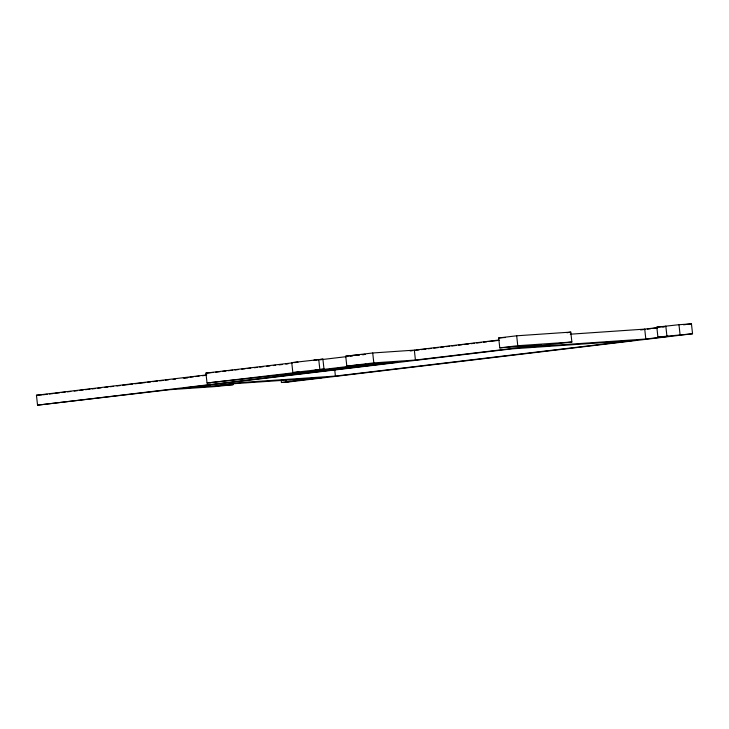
<?xml version="1.0" encoding="UTF-8"?>
<svg xmlns="http://www.w3.org/2000/svg" width="729" height="729" viewBox="0 0 729 729"><rect width="100%" height="100%" fill="white"/><g stroke="black" fill="none" stroke-linecap="round" stroke-linejoin="round"><path stroke-width="1.09" d="M566.907 332.734L570.78 332.105L571.873 342.01L525.135 347.268L645.821 339.021L668.311 336.342L657.913 337.053L656.82 327.139L678.972 324.706L691.457 323.849L692.55 333.764L287.673 382.087L281.43 382.515L281.184 380.31M286.023 379.517L286.269 381.723L321.917 377.677L234.528 383.654L216.531 385.805L233.18 384.666L215.52 386.561L169.748 389.687L37.544 405.151L36.45 395.236L206.808 374.906M292.375 362.878L205.933 373.102L207.027 383.007L299.081 372.127L292.839 372.555L291.746 362.641L322.901 359.142L323.995 369.047L314.992 370.122L321.234 369.694L366.222 364.327L346.822 366.113L345.728 356.199L372.719 352.982L414.336 350.139L498.682 340.069M346.822 366.113L373.813 362.887L415.43 360.044L541.392 345.017L499.775 347.861L498.682 337.946L516.679 335.796L570.78 332.105M322.901 359.142L313.898 360.208L315.985 360.071M358.887 354.841L345.728 356.199M320.14 359.789L347.132 356.563M350.512 356.162L352.763 355.889M357.256 355.36L359.506 355.087M362.878 354.686L365.129 354.412L362.012 354.631M42.692 394.808L47.194 394.271M49.444 394.006L52.816 393.596M55.067 393.332L59.559 392.794M61.81 392.53L65.182 392.12M67.433 391.856L70.804 391.455M74.185 391.054L77.556 390.644M79.807 390.38L83.179 389.979M85.43 389.705L89.931 389.168M92.173 388.903L95.554 388.502M97.804 388.229L101.176 387.828M104.548 387.427L107.919 387.026M110.17 386.753L113.542 386.352M116.922 385.951L120.294 385.55M122.545 385.276L132.669 384.074M134.911 383.8L145.035 382.597M147.285 382.324L150.657 381.923M152.908 381.659L157.409 381.121M159.66 380.848L163.032 380.447M165.283 380.183L168.654 379.773M183.28 378.032L187.79 377.494M190.05 377.221L193.431 376.82M195.691 376.547L199.081 376.146M202.462 375.745L205.851 375.335M410.108 350.959L412.368 350.685M415.758 350.284L419.139 349.884M421.398 349.61L425.909 349.073M428.169 348.799L431.55 348.398M433.81 348.134L438.32 347.587M440.58 347.323L443.97 346.922M446.221 346.649L449.611 346.248M451.871 345.974L456.381 345.437M458.641 345.163L462.022 344.762M464.282 344.489L468.793 343.951M471.052 343.687L474.433 343.277M476.693 343.013L481.204 342.475M483.464 342.202L486.854 341.801M489.104 341.527L499.265 340.315M570.288 334.201L644.728 329.116L658.223 327.503M662.725 326.966L664.966 326.692M640.563 329.927L645.083 329.39M647.352 329.116L650.742 328.715M653.002 328.442L657.531 327.904M683.538 324.797L691.457 323.849M292.839 372.555L323.995 369.047M499.775 347.861L517.772 345.71L571.873 342.01M37.544 405.151L397.433 362.195L374.551 363.762L317.808 370.851L207.027 383.007M210.289 386.224L241.782 382.47L335.413 376.073L632.325 340.634L511.64 348.881L183.243 388.074L210.289 386.224L210.052 384.028M657.913 337.053L692.55 333.764M281.43 382.515L290.424 381.44L286.269 381.723M294.616 362.614L297.988 362.222L291.746 362.641M213.488 372.428L205.933 373.102M215.748 372.164L220.267 371.644M222.527 371.38L225.917 370.997M228.177 370.733L232.697 370.214M234.948 369.958L238.337 369.567M241.727 369.175L245.117 368.783M247.377 368.528L250.767 368.136M254.157 367.744L257.547 367.352M259.806 367.097L263.196 366.705M266.586 366.313L269.976 365.922M273.366 365.539L275.626 365.275M279.016 364.883L282.405 364.5M285.795 364.108L288.055 363.844M498.682 337.946L505.434 337.481M656.82 327.139L664.101 326.638M184.401 378.014L187.781 377.777M173.119 379.472L175.352 379.317M36.45 395.236L41.653 394.881M678.972 324.706L680.066 334.62M665.814 326.063L666.907 335.978M644.728 329.116L645.821 339.021M516.679 335.796L517.772 345.71M414.336 350.139L415.43 360.044M372.719 352.982L373.813 362.887M334.684 369.466L335.413 376.073M318.737 359.424L319.831 369.33"/></g></svg>
